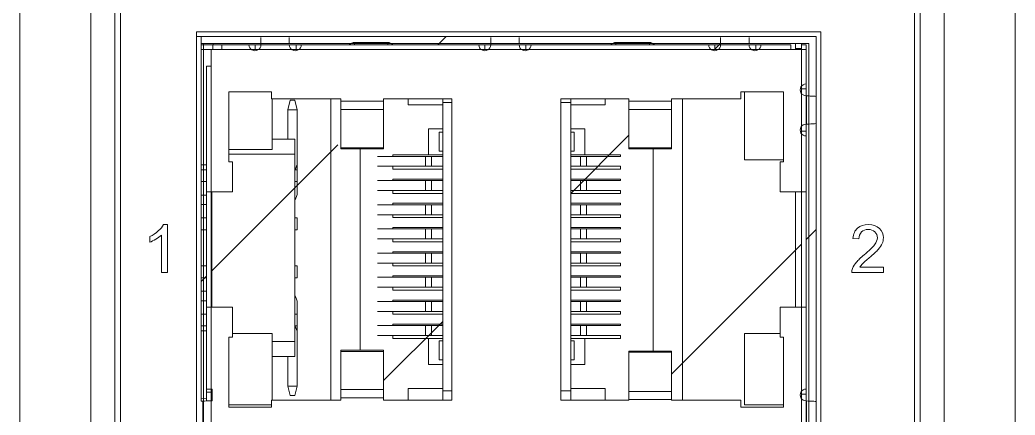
# Model space of a CAD drawing. Header units: millimetres. Extents: x 33157 to 59611, y -29750 to 1750.
# Drawn here: x 54404.74 to 54446.74, y 360.93 to 377.62 of the extents above; entities that cross this region are included whole.
import ezdxf

# ---------------------------------------------------------------- set-up
doc = ezdxf.new("R2010")
doc.units = ezdxf.units.MM
doc.layers.get('0').update_dxf_attribs({"lineweight": 18})

msp = doc.modelspace()

# ---------------------------------------------------------------- linework, layer by layer
at = {"linetype": 'Continuous'}
for p, q in [((54404.74, 468.528), (54404.74, 333.528)), ((54407.74, 468.528), (54407.74, 333.528)), ((54443.74, 333.528), (54443.74, 468.528)), ((54446.74, 333.528), (54446.74, 468.528)), ((54408.74, 463.278), (54408.74, 338.778)), ((54408.99, 463.278), (54408.99, 338.778)), ((54442.49, 338.778), (54442.49, 463.278)), ((54442.74, 338.778), (54442.74, 463.278)), ((54412.189, 377.115), (54438.539, 377.115)), ((54412.189, 344.811), (54412.189, 377.115)), ((54412.189, 376.915), (54438.339, 376.915)), ((54412.189, 345.011), (54412.189, 376.915)), ((54438.339, 376.915), (54412.389, 376.915)), ((54412.389, 361.524), (54412.389, 376.915)), ((54414.91, 376.881), (54414.91, 376.565)), ((54416.11, 376.615), (54416.11, 376.881)), ((54422.38, 376.565), (54422.73, 376.915)), ((54424.61, 376.881), (54424.61, 376.565)), ((54425.81, 376.615), (54425.81, 376.881)), ((54434.31, 376.881), (54434.31, 376.565)), ((54435.51, 376.615), (54435.51, 376.881)), ((54438.339, 376.915), (54438.339, 345.011)), ((54438.339, 345.011), (54438.339, 376.915)), ((54438.539, 377.115), (54438.539, 344.811)), ((54412.389, 376.615), (54414.91, 376.615)), ((54437.269, 376.565), (54412.389, 376.565)), ((54414.508, 376.365), (54412.389, 376.365)), ((54412.489, 376.615), (54438.039, 376.615)), ((54412.489, 345.311), (54412.489, 376.615)), ((54412.81, 353.943), (54412.81, 376.365)), ((54412.881, 376.365), (54412.881, 376.565)), ((54412.9, 376.615), (54412.9, 376.565)), ((54413.26, 376.565), (54413.26, 376.365)), ((54414.81, 376.365), (54414.508, 376.365)), ((54414.663, 376.365), (54414.663, 376.565)), ((54416.209, 376.365), (54414.81, 376.365)), ((54416.11, 376.615), (54414.91, 376.615)), ((54416.11, 376.615), (54418.7, 376.615)), ((54416.512, 376.365), (54416.209, 376.365)), ((54416.395, 376.565), (54416.395, 376.365)), ((54424.208, 376.365), (54416.512, 376.365)), ((54418.86, 376.665), (54420.26, 376.665)), ((54420.42, 376.615), (54424.61, 376.615)), ((54424.51, 376.365), (54424.208, 376.365)), ((54424.363, 376.365), (54424.363, 376.565)), ((54425.909, 376.365), (54424.51, 376.365)), ((54425.81, 376.615), (54424.61, 376.615)), ((54425.81, 376.615), (54429.738, 376.615)), ((54426.212, 376.365), (54425.909, 376.365)), ((54426.095, 376.565), (54426.095, 376.365)), ((54433.908, 376.365), (54426.212, 376.365)), ((54429.898, 376.665), (54431.299, 376.665)), ((54431.459, 376.615), (54434.31, 376.615)), ((54434.21, 376.365), (54433.908, 376.365)), ((54434.059, 376.365), (54434.31, 376.615)), ((54434.063, 376.365), (54434.063, 376.565)), ((54435.609, 376.365), (54434.21, 376.365)), ((54435.51, 376.615), (54434.31, 376.615)), ((54435.51, 376.615), (54437.719, 376.615)), ((54435.912, 376.365), (54435.609, 376.365)), ((54435.795, 376.565), (54435.795, 376.365)), ((54437.919, 376.365), (54435.912, 376.365)), ((54437.269, 376.365), (54437.269, 376.565)), ((54437.469, 376.365), (54437.469, 376.615)), ((54437.719, 376.415), (54437.469, 376.415)), ((54437.719, 376.565), (54437.719, 376.615)), ((54437.719, 376.565), (54437.919, 376.565)), ((54437.719, 374.528), (54437.719, 376.565)), ((54437.919, 353.943), (54437.919, 376.565)), ((54438.039, 376.615), (54438.039, 345.311)), ((54412.81, 375.664), (54412.61, 375.664)), ((54412.61, 375.664), (54412.61, 361.528)), ((54437.719, 374.703), (54437.919, 374.703)), ((54413.561, 374.578), (54415.357, 374.578)), ((54413.561, 371.626), (54413.561, 374.578)), ((54415.357, 374.578), (54415.357, 374.283)), ((54415.357, 374.283), (54418.287, 374.283)), ((54415.382, 374.283), (54415.382, 372.144)), ((54416.145, 374.228), (54416.045, 373.828)), ((54416.346, 374.228), (54416.145, 374.228)), ((54416.446, 373.828), (54416.346, 374.228)), ((54417.864, 361.563), (54417.864, 374.283)), ((54418.287, 374.283), (54418.287, 372.169)), ((54420.088, 374.283), (54422.963, 374.283)), ((54420.088, 372.169), (54420.088, 374.283)), ((54421.131, 374.283), (54421.131, 374.028)), ((54422.582, 374.283), (54422.582, 361.563)), ((54422.963, 374.283), (54422.963, 361.563)), ((54427.566, 374.283), (54430.441, 374.283)), ((54427.566, 361.563), (54427.566, 374.283)), ((54427.987, 361.563), (54427.987, 374.283)), ((54429.438, 374.028), (54429.438, 374.283)), ((54430.441, 374.283), (54430.441, 372.169)), ((54432.242, 374.283), (54435.172, 374.283)), ((54432.242, 372.169), (54432.242, 374.283)), ((54432.705, 374.283), (54432.705, 361.563)), ((54435.172, 374.578), (54436.968, 374.578)), ((54435.172, 374.283), (54435.172, 374.578)), ((54435.319, 371.714), (54435.319, 374.578)), ((54436.968, 374.578), (54436.968, 371.626)), ((54437.719, 361.648), (54437.719, 374.516)), ((54437.931, 373.215), (54437.931, 374.415)), ((54416.045, 373.828), (54416.446, 373.828)), ((54416.045, 373.828), (54416.045, 372.577)), ((54416.446, 371.596), (54416.446, 373.828)), ((54418.287, 374.183), (54420.088, 374.183)), ((54420.088, 373.836), (54418.287, 373.836)), ((54421.131, 374.028), (54422.582, 374.028)), ((54422.963, 374.128), (54422.582, 374.128)), ((54427.987, 374.128), (54427.566, 374.128)), ((54427.987, 374.028), (54429.438, 374.028)), ((54430.441, 374.183), (54432.242, 374.183)), ((54432.242, 373.836), (54430.441, 373.836)), ((54422.582, 373.017), (54421.982, 373.017)), ((54421.982, 373.017), (54421.982, 371.916)), ((54428.587, 373.017), (54427.987, 373.017)), ((54428.587, 371.916), (54428.587, 373.017)), ((54415.382, 372.577), (54416.343, 372.577)), ((54416.343, 372.577), (54416.343, 363.41)), ((54422.582, 372.877), (54422.432, 372.877)), ((54422.432, 372.877), (54422.432, 372.076)), ((54428.137, 372.877), (54427.987, 372.877)), ((54427.987, 370.292), (54430.441, 372.746)), ((54428.137, 372.076), (54428.137, 372.877)), ((54437.919, 372.926), (54437.719, 372.926)), ((54412.81, 366.995), (54418.162, 372.347)), ((54415.382, 372.144), (54413.561, 372.144)), ((54418.287, 372.223), (54420.088, 372.223)), ((54420.088, 372.169), (54418.287, 372.169)), ((54419.105, 363.677), (54419.105, 372.169)), ((54430.441, 372.223), (54432.242, 372.223)), ((54432.242, 372.169), (54430.441, 372.169)), ((54431.464, 363.639), (54431.464, 372.169)), ((54413.561, 371.946), (54416.343, 371.946)), ((54422.582, 371.856), (54419.835, 371.856)), ((54422.582, 371.916), (54420.481, 371.916)), ((54420.481, 371.916), (54420.481, 371.856)), ((54421.856, 371.856), (54421.856, 371.436)), ((54422.117, 371.436), (54422.117, 371.856)), ((54422.432, 372.076), (54422.582, 372.076)), ((54427.987, 372.076), (54428.137, 372.076)), ((54430.088, 371.916), (54427.987, 371.916)), ((54430.088, 371.856), (54427.987, 371.856)), ((54428.392, 371.856), (54428.392, 371.436)), ((54428.653, 371.436), (54428.653, 371.856)), ((54430.088, 371.916), (54430.088, 371.856)), ((54436.968, 371.714), (54435.319, 371.714)), ((54412.61, 371.496), (54412.389, 371.496)), ((54412.61, 371.291), (54412.389, 371.291)), ((54413.706, 371.626), (54413.561, 371.626)), ((54413.706, 370.355), (54413.706, 371.626)), ((54416.446, 371.291), (54416.343, 371.291)), ((54416.446, 371.291), (54416.446, 371.596)), ((54416.446, 370.79), (54416.446, 371.291)), ((54419.835, 371.436), (54422.582, 371.436)), ((54420.481, 371.436), (54420.481, 371.316)), ((54420.481, 371.316), (54422.582, 371.316)), ((54427.987, 371.436), (54430.088, 371.436)), ((54427.987, 371.316), (54430.088, 371.316)), ((54430.088, 371.436), (54430.088, 371.316)), ((54436.968, 371.626), (54436.823, 371.626)), ((54436.823, 371.626), (54436.823, 370.355)), ((54422.582, 370.895), (54420.481, 370.895)), ((54420.481, 370.895), (54420.481, 370.835)), ((54430.088, 370.895), (54427.987, 370.895)), ((54430.088, 370.895), (54430.088, 370.835)), ((54412.389, 370.79), (54412.61, 370.79)), ((54416.343, 370.79), (54416.446, 370.79)), ((54416.446, 370.325), (54416.446, 370.79)), ((54422.582, 370.835), (54419.835, 370.835)), ((54421.856, 370.835), (54421.856, 370.415)), ((54422.117, 370.415), (54422.117, 370.835)), ((54430.088, 370.835), (54427.987, 370.835)), ((54428.392, 370.835), (54428.392, 370.415)), ((54428.653, 370.415), (54428.653, 370.835)), ((54412.61, 370.225), (54412.389, 370.225)), ((54412.61, 370.355), (54413.706, 370.355)), ((54412.84, 370.323), (54412.81, 370.323)), ((54412.84, 370.285), (54412.81, 370.285)), ((54412.81, 370.26), (54412.84, 370.26)), ((54412.81, 370.247), (54412.84, 370.247)), ((54412.81, 370.235), (54412.84, 370.235)), ((54412.84, 370.225), (54412.81, 370.225)), ((54412.84, 370.355), (54412.84, 365.491)), ((54419.835, 370.415), (54422.582, 370.415)), ((54420.481, 370.415), (54420.481, 370.295)), ((54420.481, 370.295), (54422.582, 370.295)), ((54427.987, 370.415), (54430.088, 370.415)), ((54427.987, 370.295), (54430.088, 370.295)), ((54430.088, 370.415), (54430.088, 370.295)), ((54436.823, 370.355), (54437.919, 370.355)), ((54437.469, 370.355), (54437.469, 365.491)), ((54412.389, 369.825), (54412.61, 369.825)), ((54412.81, 369.825), (54412.84, 369.825)), ((54422.582, 369.815), (54419.835, 369.815)), ((54422.582, 369.875), (54420.481, 369.875)), ((54420.481, 369.875), (54420.481, 369.815)), ((54421.856, 369.815), (54421.856, 369.394)), ((54422.117, 369.394), (54422.117, 369.815)), ((54430.088, 369.875), (54427.987, 369.875)), ((54430.088, 369.815), (54427.987, 369.815)), ((54428.392, 369.815), (54428.392, 369.394)), ((54428.653, 369.394), (54428.653, 369.815)), ((54430.088, 369.875), (54430.088, 369.815)), ((54412.61, 369.259), (54412.389, 369.259)), ((54412.84, 369.259), (54412.81, 369.259)), ((54416.446, 369.259), (54416.343, 369.259)), ((54416.446, 368.759), (54416.446, 369.259)), ((54419.835, 369.394), (54422.582, 369.394)), ((54420.481, 369.394), (54420.481, 369.274)), ((54420.481, 369.274), (54422.582, 369.274)), ((54427.987, 369.394), (54430.088, 369.394)), ((54427.987, 369.274), (54430.088, 369.274)), ((54430.088, 369.394), (54430.088, 369.274)), ((54422.582, 368.794), (54419.835, 368.794)), ((54422.582, 368.854), (54420.481, 368.854)), ((54420.481, 368.854), (54420.481, 368.794)), ((54421.856, 368.794), (54421.856, 368.374)), ((54422.117, 368.374), (54422.117, 368.794)), ((54430.088, 368.854), (54427.987, 368.854)), ((54430.088, 368.794), (54427.987, 368.794)), ((54428.392, 368.794), (54428.392, 368.374)), ((54428.653, 368.374), (54428.653, 368.794)), ((54430.088, 368.854), (54430.088, 368.794)), ((54437.919, 368.345), (54438.339, 368.766)), ((54412.389, 368.759), (54412.61, 368.759)), ((54412.81, 368.759), (54412.84, 368.759)), ((54416.343, 368.759), (54416.446, 368.759)), ((54419.835, 368.374), (54422.582, 368.374)), ((54420.481, 368.374), (54420.481, 368.253)), ((54427.987, 368.374), (54430.088, 368.374)), ((54430.088, 368.374), (54430.088, 368.253)), ((54420.481, 368.253), (54422.582, 368.253)), ((54427.987, 368.253), (54430.088, 368.253)), ((54432.242, 362.668), (54437.719, 368.145)), ((54422.582, 367.773), (54419.835, 367.773)), ((54422.582, 367.833), (54420.481, 367.833)), ((54420.481, 367.833), (54420.481, 367.773)), ((54421.856, 367.773), (54421.856, 367.353)), ((54422.117, 367.353), (54422.117, 367.773)), ((54430.088, 367.833), (54427.987, 367.833)), ((54430.088, 367.773), (54427.987, 367.773)), ((54428.392, 367.773), (54428.392, 367.353)), ((54428.653, 367.353), (54428.653, 367.773)), ((54430.088, 367.833), (54430.088, 367.773)), ((54412.61, 367.228), (54412.389, 367.228)), ((54412.84, 367.228), (54412.81, 367.228)), ((54416.446, 367.228), (54416.343, 367.228)), ((54416.446, 366.727), (54416.446, 367.228)), ((54419.835, 367.353), (54422.582, 367.353)), ((54420.481, 367.353), (54420.481, 367.233)), ((54420.481, 367.233), (54422.582, 367.233)), ((54427.987, 367.353), (54430.088, 367.353)), ((54427.987, 367.233), (54430.088, 367.233)), ((54430.088, 367.353), (54430.088, 367.233)), ((54412.389, 366.574), (54412.61, 366.795)), ((54412.389, 366.727), (54412.61, 366.727)), ((54412.81, 366.727), (54412.84, 366.727)), ((54416.343, 366.727), (54416.446, 366.727)), ((54422.582, 366.752), (54419.835, 366.752)), ((54422.582, 366.812), (54420.481, 366.812)), ((54420.481, 366.812), (54420.481, 366.752)), ((54421.856, 366.752), (54421.856, 366.332)), ((54422.117, 366.332), (54422.117, 366.752)), ((54430.088, 366.812), (54427.987, 366.812)), ((54430.088, 366.752), (54427.987, 366.752)), ((54428.392, 366.752), (54428.392, 366.332)), ((54428.653, 366.332), (54428.653, 366.752)), ((54430.088, 366.812), (54430.088, 366.752)), ((54419.835, 366.332), (54422.582, 366.332)), ((54420.481, 366.332), (54420.481, 366.212)), ((54427.987, 366.332), (54430.088, 366.332)), ((54430.088, 366.332), (54430.088, 366.212)), ((54412.61, 366.162), (54412.389, 366.162)), ((54412.84, 366.162), (54412.81, 366.162)), ((54420.481, 366.212), (54422.582, 366.212)), ((54427.987, 366.212), (54430.088, 366.212)), ((54412.389, 365.762), (54412.61, 365.762)), ((54413.706, 365.491), (54412.61, 365.491)), ((54412.81, 365.762), (54412.84, 365.762)), ((54412.81, 365.513), (54412.84, 365.513)), ((54413.706, 364.22), (54413.706, 365.491)), ((54416.446, 365.196), (54416.446, 365.662)), ((54422.582, 365.732), (54419.835, 365.732)), ((54422.582, 365.792), (54420.481, 365.792)), ((54420.481, 365.792), (54420.481, 365.732)), ((54421.856, 365.732), (54421.856, 365.311)), ((54422.117, 365.311), (54422.117, 365.732)), ((54430.088, 365.792), (54427.987, 365.792)), ((54430.088, 365.732), (54427.987, 365.732)), ((54428.392, 365.732), (54428.392, 365.311)), ((54428.653, 365.311), (54428.653, 365.732)), ((54430.088, 365.792), (54430.088, 365.732)), ((54436.823, 365.491), (54437.919, 365.491)), ((54436.823, 365.491), (54436.823, 364.22)), ((54412.61, 365.196), (54412.389, 365.196)), ((54416.446, 365.196), (54416.343, 365.196)), ((54416.446, 364.696), (54416.446, 365.196)), ((54419.835, 365.311), (54422.582, 365.311)), ((54420.481, 365.311), (54420.481, 365.191)), ((54420.481, 365.191), (54422.582, 365.191)), ((54427.987, 365.311), (54430.088, 365.311)), ((54427.987, 365.191), (54430.088, 365.191)), ((54430.088, 365.311), (54430.088, 365.191)), ((54412.389, 364.696), (54412.61, 364.696)), ((54416.343, 364.696), (54416.446, 364.696)), ((54416.446, 364.391), (54416.446, 364.696)), ((54422.582, 364.711), (54419.835, 364.711)), ((54420.088, 362.393), (54422.582, 364.888)), ((54422.582, 364.771), (54420.481, 364.771)), ((54420.481, 364.771), (54420.481, 364.711)), ((54421.856, 364.711), (54421.856, 364.29)), ((54422.117, 364.29), (54422.117, 364.711)), ((54430.088, 364.771), (54427.987, 364.771)), ((54430.088, 364.711), (54427.987, 364.711)), ((54428.392, 364.711), (54428.392, 364.29)), ((54428.653, 364.29), (54428.653, 364.711)), ((54430.088, 364.771), (54430.088, 364.711)), ((54412.389, 364.491), (54412.61, 364.491)), ((54413.561, 364.22), (54413.706, 364.22)), ((54413.561, 361.268), (54413.561, 364.22)), ((54413.706, 364.373), (54415.382, 364.373)), ((54415.382, 364.373), (54415.382, 361.563)), ((54416.446, 362.159), (54416.446, 364.391)), ((54419.835, 364.29), (54422.582, 364.29)), ((54420.481, 364.29), (54420.481, 364.17)), ((54420.481, 364.17), (54422.582, 364.17)), ((54421.982, 364.17), (54421.982, 363.07)), ((54427.987, 364.29), (54430.088, 364.29)), ((54427.987, 364.17), (54430.088, 364.17)), ((54428.587, 363.07), (54428.587, 364.17)), ((54430.088, 364.29), (54430.088, 364.17)), ((54435.319, 364.373), (54436.823, 364.373)), ((54435.319, 361.373), (54435.319, 364.373)), ((54436.823, 364.22), (54436.968, 364.22)), ((54436.968, 364.22), (54436.968, 361.268)), ((54416.343, 364.04), (54415.382, 364.04)), ((54422.582, 364.07), (54422.432, 364.07)), ((54422.432, 364.07), (54422.432, 363.27)), ((54428.137, 364.07), (54427.987, 364.07)), ((54428.137, 363.27), (54428.137, 364.07)), ((54416.343, 363.41), (54415.382, 363.41)), ((54416.045, 363.41), (54416.045, 362.159)), ((54418.287, 363.677), (54420.088, 363.677)), ((54418.287, 363.677), (54418.287, 361.563)), ((54420.088, 363.623), (54418.287, 363.623)), ((54420.088, 361.563), (54420.088, 363.677)), ((54430.441, 363.639), (54432.242, 363.639)), ((54430.441, 363.639), (54430.441, 361.563)), ((54432.242, 363.585), (54430.441, 363.585)), ((54432.242, 361.563), (54432.242, 363.639)), ((54421.982, 363.07), (54422.582, 363.07)), ((54422.432, 363.27), (54422.582, 363.27)), ((54427.987, 363.27), (54428.137, 363.27)), ((54427.987, 363.07), (54428.587, 363.07)), ((54416.045, 362.159), (54416.446, 362.159)), ((54416.145, 361.759), (54416.045, 362.159)), ((54416.446, 362.159), (54416.346, 361.759)), ((54422.582, 362.059), (54421.131, 362.059)), ((54421.131, 361.563), (54421.131, 362.059)), ((54429.438, 362.059), (54427.987, 362.059)), ((54429.438, 362.059), (54429.438, 361.563)), ((54412.389, 361.637), (54412.61, 361.648)), ((54412.61, 362.034), (54412.86, 362.034)), ((54412.61, 361.899), (54412.81, 361.899)), ((54412.81, 361.658), (54412.854, 361.661)), ((54412.86, 362.034), (54412.86, 361.533)), ((54416.346, 361.759), (54416.145, 361.759)), ((54418.287, 362.01), (54420.088, 362.01)), ((54420.088, 361.663), (54418.287, 361.663)), ((54422.582, 361.959), (54422.963, 361.959)), ((54427.566, 361.959), (54427.987, 361.959)), ((54430.441, 361.934), (54432.242, 361.934)), ((54437.694, 361.683), (54437.719, 361.683)), ((54437.719, 361.823), (54437.919, 361.823)), ((54437.719, 360.234), (54437.719, 361.636)), ((54412.463, 361.524), (54412.389, 361.52)), ((54412.463, 361.524), (54412.463, 360.342)), ((54412.86, 361.533), (54412.81, 361.532)), ((54415.357, 361.373), (54413.561, 361.373)), ((54415.357, 361.268), (54413.561, 361.268)), ((54418.287, 361.563), (54415.357, 361.563)), ((54415.357, 361.563), (54415.357, 361.268)), ((54422.963, 361.563), (54420.088, 361.563)), ((54430.441, 361.563), (54427.566, 361.563)), ((54432.242, 361.587), (54430.441, 361.587)), ((54435.172, 361.563), (54432.242, 361.563)), ((54435.172, 361.268), (54435.172, 361.563)), ((54436.968, 361.268), (54435.172, 361.268)), ((54436.968, 361.373), (54435.319, 361.373)), ((54437.931, 360.335), (54437.931, 361.535))]:
    msp.add_line(p, q, dxfattribs=at)
for p, q in [((54408.989, 463.278), (54408.989, 338.778)), ((54442.489, 463.278), (54442.489, 338.778))]:
    msp.add_line(p, q)
for centre, radius, start, end in [((54414.659, 376.565), 0.251, 179.9949, 0.0014), ((54416.361, 376.565), 0.251, 179.998, 0.0039), ((54418.56, 376.656), 0.3, 342.3625, 1.7119), ((54424.359, 376.565), 0.251, 179.9956, 0.0014), ((54426.061, 376.565), 0.251, 179.998, 0.0039), ((54429.599, 376.656), 0.3, 342.3626, 1.7118), ((54434.059, 376.565), 0.251, 179.9956, 0.0014), ((54435.761, 376.565), 0.251, 179.998, 0.0041), ((54437.919, 374.663), 0.249, 89.9862, 269.9995), ((54437.919, 372.966), 0.249, 89.9906, 270), ((54415.945, 371.596), 0.5, 322.8856, 360), ((54415.945, 370.325), 0.5, 322.8856, 0), ((54415.945, 365.662), 0.5, 360, 37.1144), ((54415.945, 364.391), 0.5, 360, 37.1144), ((54437.919, 361.783), 0.249, 89.9818, 270)]:
    msp.add_arc(centre, radius, start, end, dxfattribs=at)
for points, knots in [([(54412.189, 377.115), (54412.189, 377.115), (54438.539, 377.115), (54438.539, 377.115), (54438.539, 377.115), (54438.539, 344.811), (54438.539, 344.811), (54438.539, 344.811), (54412.189, 344.811), (54412.189, 344.811), (54412.189, 344.811), (54412.189, 377.115), (54412.189, 377.115)], [0, 0, 0, 0, 150085.291345, 150085.291345, 150085.291345, 300170.58269, 300170.58269, 300170.58269, 450255.874035, 450255.874035, 450255.874035, 600341.165379, 600341.165379, 600341.165379, 600341.165379]), ([(54410.962, 366.948), (54410.962, 366.948), (54410.713, 366.948), (54410.713, 366.948), (54410.713, 366.948), (54410.713, 368.53), (54410.713, 368.53), (54410.654, 368.472), (54410.575, 368.415), (54410.478, 368.359), (54410.381, 368.302), (54410.294, 368.259), (54410.217, 368.231), (54410.217, 368.231), (54410.217, 368.47), (54410.217, 368.47), (54410.355, 368.535), (54410.477, 368.614), (54410.581, 368.708), (54410.685, 368.8), (54410.759, 368.89), (54410.802, 368.978), (54410.802, 368.978), (54410.962, 368.978), (54410.962, 368.978), (54410.962, 368.978), (54410.962, 366.948), (54410.962, 366.948)], [0, 0, 0, 0, 139455.209293, 139455.209293, 139455.209293, 278910.418585, 278910.418585, 278910.418585, 418365.627878, 418365.627878, 418365.627878, 557820.837171, 557820.837171, 557820.837171, 697276.046464, 697276.046464, 697276.046464, 836731.255756, 836731.255756, 836731.255756, 976186.465049, 976186.465049, 976186.465049, 1115641.674342, 1115641.674342, 1115641.674342, 1255096.883635, 1255096.883635, 1255096.883635, 1255096.883635]), ([(54441.184, 367.185), (54441.184, 367.185), (54441.184, 366.948), (54441.184, 366.948), (54441.184, 366.948), (54439.846, 366.948), (54439.846, 366.948), (54439.844, 367.008), (54439.854, 367.065), (54439.875, 367.121), (54439.91, 367.212), (54439.965, 367.302), (54440.04, 367.39), (54440.116, 367.478), (54440.224, 367.579), (54440.365, 367.694), (54440.584, 367.875), (54440.732, 368.017), (54440.81, 368.122), (54440.888, 368.228), (54440.927, 368.327), (54440.927, 368.422), (54440.927, 368.52), (54440.892, 368.603), (54440.821, 368.67), (54440.751, 368.738), (54440.659, 368.771), (54440.545, 368.771), (54440.425, 368.771), (54440.329, 368.736), (54440.257, 368.664), (54440.185, 368.593), (54440.149, 368.494), (54440.148, 368.368), (54440.148, 368.368), (54439.894, 368.393), (54439.894, 368.393), (54439.912, 368.583), (54439.977, 368.728), (54440.091, 368.828), (54440.206, 368.928), (54440.358, 368.978), (54440.551, 368.978), (54440.745, 368.978), (54440.898, 368.924), (54441.011, 368.816), (54441.125, 368.708), (54441.181, 368.575), (54441.181, 368.416), (54441.181, 368.335), (54441.165, 368.255), (54441.131, 368.177), (54441.098, 368.099), (54441.043, 368.017), (54440.967, 367.93), (54440.889, 367.844), (54440.762, 367.725), (54440.584, 367.574), (54440.435, 367.449), (54440.339, 367.365), (54440.297, 367.32), (54440.254, 367.275), (54440.22, 367.231), (54440.192, 367.185), (54440.192, 367.185), (54441.184, 367.185), (54441.184, 367.185)], [0, 0, 0, 0, 134471.982745, 134471.982745, 134471.982745, 268943.96549, 268943.96549, 268943.96549, 403415.948236, 403415.948236, 403415.948236, 537887.930981, 537887.930981, 537887.930981, 672359.913726, 672359.913726, 672359.913726, 806831.896471, 806831.896471, 806831.896471, 941303.879217, 941303.879217, 941303.879217, 1075775.861962, 1075775.861962, 1075775.861962, 1210247.844707, 1210247.844707, 1210247.844707, 1344719.827452, 1344719.827452, 1344719.827452, 1479191.810198, 1479191.810198, 1479191.810198, 1613663.792943, 1613663.792943, 1613663.792943, 1748135.775688, 1748135.775688, 1748135.775688, 1882607.758433, 1882607.758433, 1882607.758433, 2017079.741179, 2017079.741179, 2017079.741179, 2151551.723924, 2151551.723924, 2151551.723924, 2286023.706669, 2286023.706669, 2286023.706669, 2420495.689414, 2420495.689414, 2420495.689414, 2554967.67216, 2554967.67216, 2554967.67216, 2689439.654905, 2689439.654905, 2689439.654905, 2823911.63765, 2823911.63765, 2823911.63765, 2958383.620395, 2958383.620395, 2958383.620395, 2958383.620395])]:
    msp.add_open_spline(points, degree=3, knots=knots)
for points, knots in [([(54418.641, 376.567), (54418.669, 376.597), (54418.737, 376.647), (54418.819, 376.665), (54418.86, 376.665)], [0, 0, 0, 0, 169284.166575, 338546.684174, 338546.684174, 338546.684174, 338546.684174]), ([(54420.26, 376.665), (54420.301, 376.665), (54420.384, 376.647), (54420.451, 376.597), (54420.479, 376.567)], [0, 0, 0, 0, 169276.582168, 338556.804567, 338556.804567, 338556.804567, 338556.804567]), ([(54420.274, 376.565), (54420.271, 376.573), (54420.263, 376.606), (54420.26, 376.64), (54420.26, 376.665)], [0, 0, 0, 0, 86439.72783, 338556.484634, 338556.484634, 338556.484634, 338556.484634]), ([(54429.898, 376.665), (54429.858, 376.665), (54429.775, 376.647), (54429.707, 376.597), (54429.68, 376.567)], [0, 0, 0, 0, 169307.221448, 338615.490573, 338615.490573, 338615.490573, 338615.490573]), ([(54431.299, 376.665), (54431.34, 376.665), (54431.422, 376.647), (54431.49, 376.597), (54431.517, 376.567)], [0, 0, 0, 0, 169303.197178, 338625.71275, 338625.71275, 338625.71275, 338625.71275]), ([(54431.313, 376.565), (54431.31, 376.573), (54431.301, 376.606), (54431.299, 376.64), (54431.299, 376.665)], [0, 0, 0, 0, 86458.077865, 338625.392869, 338625.392869, 338625.392869, 338625.392869]), ([(54438.344, 374.389), (54438.313, 374.391), (54438.176, 374.4), (54438.038, 374.407), (54437.931, 374.412)], [0, 0, 0, 0, 75555.534345, 338674.945764, 338674.945764, 338674.945764, 338674.945764]), ([(54437.931, 373.218), (54437.969, 373.219), (54438.107, 373.226), (54438.244, 373.233), (54438.344, 373.241)], [0, 0, 0, 0, 93325.346683, 338677.913514, 338677.913514, 338677.913514, 338677.913514]), ([(54412.81, 361.532), (54412.743, 361.531), (54412.628, 361.529), (54412.512, 361.526), (54412.463, 361.524)], [0, 0, 0, 0, 195456.932497, 338554.906113, 338554.906113, 338554.906113, 338554.906113]), ([(54438.344, 361.509), (54438.313, 361.511), (54438.176, 361.52), (54438.038, 361.527), (54437.931, 361.532)], [0, 0, 0, 0, 75564.403934, 338714.756818, 338714.756818, 338714.756818, 338714.756818])]:
    msp.add_open_spline(points, degree=3, knots=knots, dxfattribs=at)

doc.saveas('drawing.dxf')
